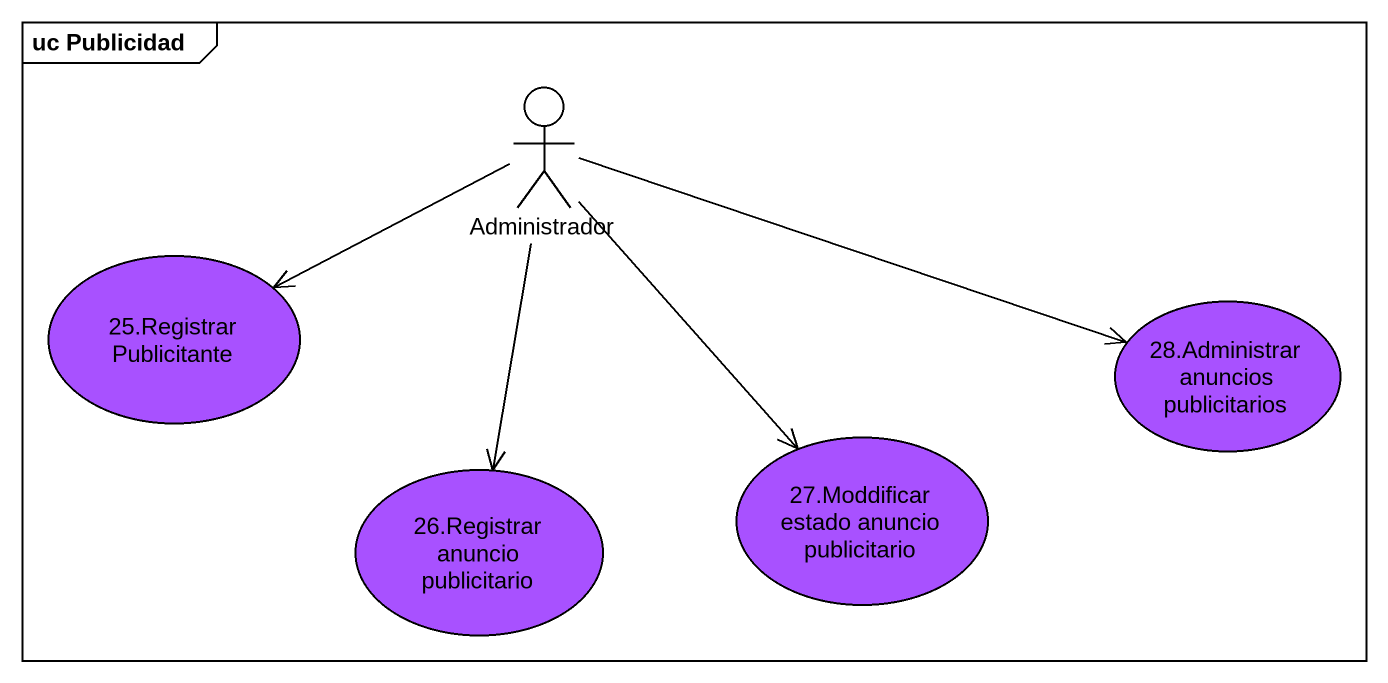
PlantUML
@startuml
mainframe uc Publicidad
actor Administrador
usecase "25.Registrar Publicitante" as u25_Registrar_Publicitante #A851FF
usecase "28.Administrar anuncios publicitarios" as u28_Administrar_anuncios #A851FF
usecase "26.Registrar anuncio publicitario" as u26_Registrar_anuncio #A851FF
usecase "27.Moddificar estado anuncio publicitario" as u27_Moddificar_estado #A851FF
Administrador -left-> u25_Registrar_Publicitante
Administrador -right-> u28_Administrar_anuncios
Administrador --> u26_Registrar_anuncio
Administrador --> u27_Moddificar_estado
@enduml
